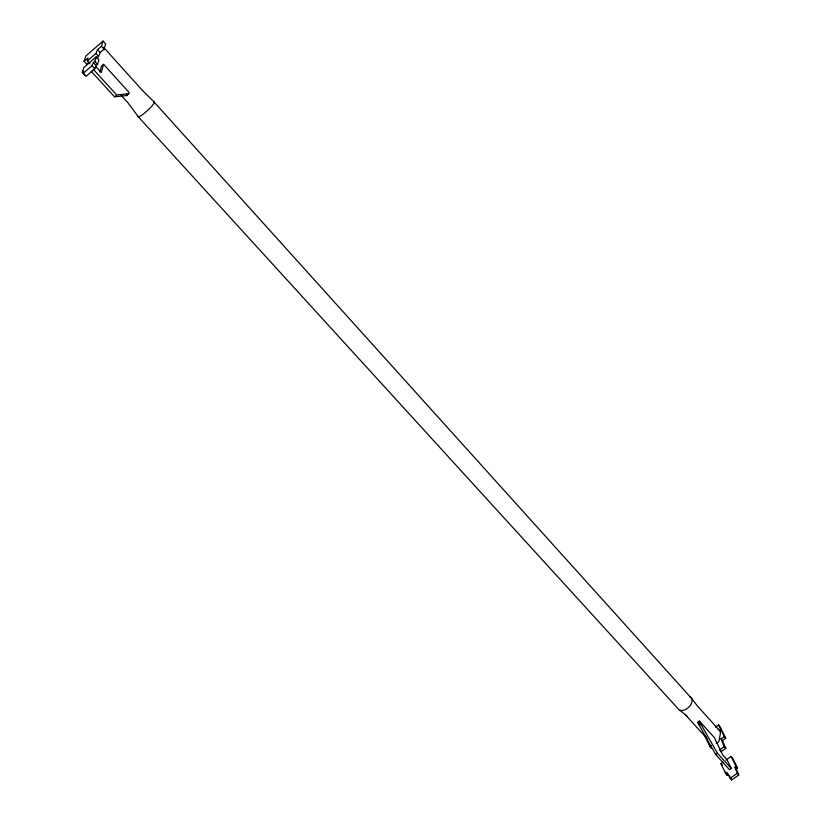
<?xml version="1.0" encoding="UTF-8"?>
<svg xmlns="http://www.w3.org/2000/svg" width="821" height="821" viewBox="0 0 821 821"><rect width="100%" height="100%" fill="white"/><g stroke="black" fill="none" stroke-linecap="round" stroke-linejoin="round"><path stroke-width="1.23" d="M82.233 72.289L83.804 67.62L96.231 56.803L98.941 59.8L97.555 64.377L96.139 65.608L94.774 68.748L86.072 76.302L83.29 73.274L83.629 71.078L82.233 72.289L84.994 75.296M91.203 71.263L114.54 96.806L126.701 95.544L128.774 93.758L129.051 92.393L103.579 64.315L101.496 66.121L99.772 72.032M126.701 95.544L126.988 94.179M90.043 63.894L87.354 60.949L88.032 57.901L84.091 61.329L86.749 64.243L89.109 62.191M103.579 64.315L101.209 72.556L95.421 66.193M96.693 58.096L98.602 56.444L100.141 52.585L104.093 49.147L105.642 43.944L103.036 41.05L85.928 55.961L84.091 61.329M87.354 60.949L95.924 53.488L97.494 49.66L101.445 46.212L103.036 41.05M83.29 73.274L92.003 65.701L93.389 62.581L94.805 61.359L96.231 56.803M114.54 96.806L116.685 94.959L128.774 93.758M697.634 722.254L699.369 721.033L714.291 737.484L722.788 755.033L727.006 759.661L731.275 768.446L729.5 769.667L715.696 754.571L697.634 722.254L700.118 724.994M698.928 724.974L700.662 723.753L699.369 721.033M715.491 727.119L718.529 724.994L720.017 726.647L725.754 738.243L722.49 740.521L725.785 748.352L720.746 751.872M711.427 748.259L709.908 746.607L711.54 745.468M725.785 748.352L724.266 746.679L720.982 738.859L724.255 736.581L718.529 724.994M719.217 750.199L724.266 746.679M715.696 754.571L717.482 753.329L731.275 768.446M725.713 773.628L726.862 772.828L728.412 774.511L727.252 775.311L725.713 773.628L720.91 763.602L722.952 762.186M726.021 760.051L731.131 756.49L732.66 758.173L737.566 768.158L736.416 768.959L738.767 775.003L731.634 779.95L726.862 772.828M738.767 775.003L737.227 773.31L734.877 767.266L736.037 766.465L731.131 756.49M730.085 778.267L737.227 773.31M679.921 710.298L686.879 716.045L685.042 714.393L707.097 738.592M154.461 102.297L142.433 90.413L103.662 47.423M720.91 763.602L722.449 765.285M705.865 736.581L704.356 734.928L709.908 746.607M121.21 95.4L127.973 102.83L138.02 116.366A11.012 1.714 -42.3 0 0 147.975 110.076A11.012 1.714 -42.3 0 0 153.537 101.948M92.003 65.701L94.774 68.748M137.949 116.428L677.818 708.431A8.621 5.419 -42.1 0 0 688.891 707.107A8.621 5.419 -42.1 0 0 689.619 696.731M93.348 69.395L116.685 94.959M94.805 61.359L97.555 64.377M736.037 766.465L737.566 768.158M93.389 62.581L96.139 65.608M734.877 767.266L736.416 768.959M97.494 49.66L100.141 52.585M720.982 738.859L722.49 740.521M95.924 53.488L98.602 56.444M154.389 102.358L691.744 698.568L697.234 705.783L720.017 731.059M101.445 46.212L104.093 49.147M724.255 736.581L725.754 738.243M729.048 775.599L731.634 779.95M700.662 723.753L717.482 753.329M725.651 771.966L727.252 775.311M718.108 729.407A7.451 4.864 -42.1 0 1 720.325 733.851L719.104 740.563A2.72 1.786 -42.2 0 1 716.128 743.333"/></g></svg>
